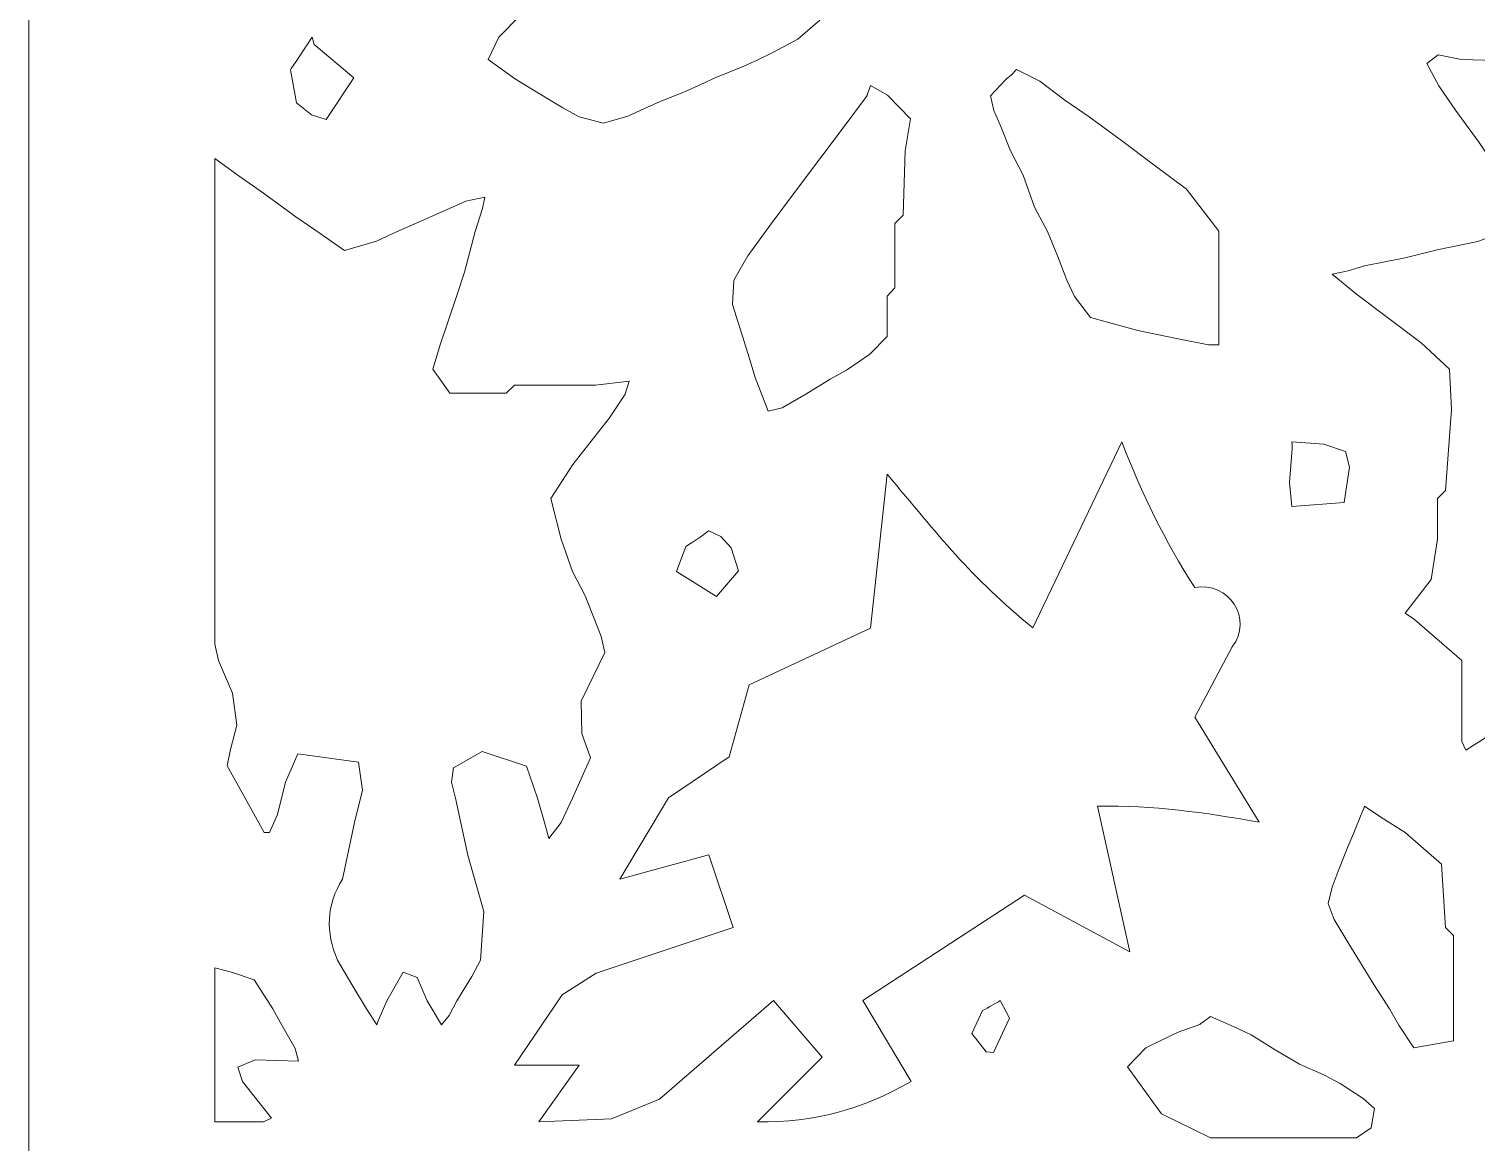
# Model space of a CAD drawing. Header units: centimetres. Extents: x -13.8 to 13.8, y -13.7 to 13.7.
# Drawn here: x 0.954 to 3.007, y 4.05 to 5.629 of the extents above; entities that cross this region are included whole.
import ezdxf

# ---------------------------------------------------------------- set-up
doc = ezdxf.new("R2010")
doc.units = ezdxf.units.CM
doc.header["$MEASUREMENT"] = 0
doc.layers.add('Layer 1', color=7, linetype='Continuous')

msp = doc.modelspace()

# ---------------------------------------------------------------- linework, layer by layer
at = {"layer": 'Layer 1', "lineweight": 0}
msp.add_lwpolyline([(0.95375, 0.85022), (13.77439, 0.85022), (13.77439, 13.67104), (0.95375, 13.67104), (0.95375, 0.85022)], close=True, dxfattribs=at)
at = {"layer": 'Layer 1', "color": 7, "lineweight": 0}
for points, knots in [([(1.72334, 5.73252), (1.72334, 5.73252), (1.75763, 5.73252), (1.75763, 5.73252), (1.75763, 5.73252), (1.75763, 5.73252), (1.76906, 5.72128), (1.76906, 5.72128), (1.76906, 5.72128), (1.76906, 5.72128), (1.86108, 5.72127), (1.86108, 5.72127), (1.86108, 5.72127), (1.86108, 5.72127), (1.87251, 5.70984), (1.87251, 5.70984), (1.87251, 5.70984), (1.87251, 5.70984), (1.96453, 5.70984), (1.96453, 5.70984), (1.96453, 5.70984), (1.96453, 5.70984), (1.97596, 5.69804), (1.97596, 5.69804), (1.97596, 5.69804), (1.97596, 5.69804), (2.04491, 5.69804), (2.04491, 5.69804), (2.04491, 5.69804), (2.04491, 5.69804), (2.07616, 5.64166), (2.07616, 5.64166), (2.07616, 5.64166), (2.07616, 5.64166), (2.04491, 5.6148), (2.04491, 5.6148), (2.04491, 5.6148), (2.04491, 5.6148), (2.01043, 5.59652), (2.01043, 5.59652), (2.01043, 5.59652), (2.01043, 5.59652), (1.9872, 5.58509), (1.9872, 5.58509), (1.9872, 5.58509), (1.9872, 5.58509), (1.96413, 5.57443), (1.96413, 5.57443), (1.96413, 5.57443), (1.96413, 5.57443), (1.92965, 5.56091), (1.92965, 5.56091), (1.92965, 5.56091), (1.92965, 5.56091), (1.90698, 5.55062), (1.90698, 5.55062), (1.90698, 5.55062), (1.90698, 5.55062), (1.88393, 5.53996), (1.88393, 5.53996), (1.88393, 5.53996), (1.88393, 5.53996), (1.84945, 5.52644), (1.84945, 5.52644), (1.84945, 5.52644), (1.84945, 5.52644), (1.8264, 5.51615), (1.8264, 5.51615), (1.8264, 5.51615), (1.8264, 5.51615), (1.80354, 5.50549), (1.80354, 5.50549), (1.80354, 5.50549), (1.80354, 5.50549), (1.76906, 5.49578), (1.76906, 5.49578), (1.76906, 5.49578), (1.76906, 5.49578), (1.73458, 5.50456), (1.73458, 5.50456), (1.73458, 5.50456), (1.73458, 5.50456), (1.71153, 5.51731), (1.71153, 5.51731), (1.71153, 5.51731), (1.71153, 5.51731), (1.67705, 5.53827), (1.67705, 5.53827), (1.67705, 5.53827), (1.67705, 5.53827), (1.64257, 5.55904), (1.64257, 5.55904), (1.64257, 5.55904), (1.64257, 5.55904), (1.60542, 5.58608), (1.60542, 5.58608), (1.60542, 5.58608), (1.60542, 5.58608), (1.62047, 5.61751), (1.62047, 5.61751), (1.62047, 5.61751), (1.62047, 5.61751), (1.7077, 5.70683), (1.7077, 5.70683), (1.7077, 5.70683), (1.70773, 5.7068), (1.72125, 5.72643), (1.72334, 5.73252)], [0, 0, 0, 0, 0.0357143, 0.0357143, 0.0357143, 0.0357143, 0.0714286, 0.0714286, 0.0714286, 0.0714286, 0.1071429, 0.1071429, 0.1071429, 0.1071429, 0.1428571, 0.1428571, 0.1428571, 0.1428571, 0.1785714, 0.1785714, 0.1785714, 0.1785714, 0.2142857, 0.2142857, 0.2142857, 0.2142857, 0.25, 0.25, 0.25, 0.25, 0.2857143, 0.2857143, 0.2857143, 0.2857143, 0.3214286, 0.3214286, 0.3214286, 0.3214286, 0.3571429, 0.3571429, 0.3571429, 0.3571429, 0.3928571, 0.3928571, 0.3928571, 0.3928571, 0.4285714, 0.4285714, 0.4285714, 0.4285714, 0.4642857, 0.4642857, 0.4642857, 0.4642857, 0.5, 0.5, 0.5, 0.5, 0.5357143, 0.5357143, 0.5357143, 0.5357143, 0.5714286, 0.5714286, 0.5714286, 0.5714286, 0.6071429, 0.6071429, 0.6071429, 0.6071429, 0.6428571, 0.6428571, 0.6428571, 0.6428571, 0.6785714, 0.6785714, 0.6785714, 0.6785714, 0.7142857, 0.7142857, 0.7142857, 0.7142857, 0.75, 0.75, 0.75, 0.75, 0.7857143, 0.7857143, 0.7857143, 0.7857143, 0.8214286, 0.8214286, 0.8214286, 0.8214286, 0.8571429, 0.8571429, 0.8571429, 0.8571429, 0.8928571, 0.8928571, 0.8928571, 0.8928571, 0.9285714, 0.9285714, 0.9285714, 0.9285714, 1, 1, 1, 1]), ([(3.25117, 5.7213), (3.25117, 5.7213), (3.25117, 4.56078), (3.25117, 4.56078), (3.25117, 4.56078), (3.25117, 4.56078), (3.23974, 4.53773), (3.23974, 4.53773), (3.23974, 4.53773), (3.23974, 4.53773), (3.23003, 4.55107), (3.23003, 4.55107), (3.23003, 4.55107), (3.23003, 4.55107), (3.21841, 4.58346), (3.21841, 4.58346), (3.21841, 4.58346), (3.21841, 4.58346), (3.20603, 4.61794), (3.20603, 4.61794), (3.20603, 4.61794), (3.20603, 4.61794), (3.19669, 4.6412), (3.19669, 4.6412), (3.19669, 4.6412), (3.19669, 4.6412), (3.18394, 4.67549), (3.18394, 4.67549), (3.18394, 4.67549), (3.18394, 4.67549), (3.17251, 4.70997), (3.17251, 4.70997), (3.17251, 4.70997), (3.17251, 4.70997), (3.14679, 4.73587), (3.14679, 4.73587), (3.14679, 4.73587), (3.10356, 4.70444), (3.06601, 4.67319), (3.03268, 4.63149), (3.03268, 4.63149), (3.03268, 4.63149), (3.01096, 4.61739), (3.01096, 4.61739), (3.01096, 4.61739), (3.01096, 4.61739), (2.99268, 4.60559), (2.99268, 4.60559), (2.99268, 4.60559), (2.99268, 4.60559), (2.98715, 4.61834), (2.98715, 4.61834), (2.98715, 4.61834), (2.98715, 4.61834), (2.98715, 4.73322), (2.98715, 4.73322), (2.98715, 4.73322), (2.98715, 4.73322), (2.91989, 4.79132), (2.91989, 4.79132), (2.91989, 4.79132), (2.91989, 4.79132), (2.90655, 4.80008), (2.90655, 4.80008), (2.90655, 4.80008), (2.90655, 4.80008), (2.9437, 4.84789), (2.9437, 4.84789), (2.9437, 4.84789), (2.9437, 4.84789), (2.95267, 4.90544), (2.95267, 4.90544), (2.95267, 4.90544), (2.95267, 4.90544), (2.95267, 4.96296), (2.95267, 4.96296), (2.95267, 4.96296), (2.95267, 4.96296), (2.9641, 4.97439), (2.9641, 4.97439), (2.9641, 4.97439), (2.9641, 4.97439), (2.9723, 5.08925), (2.9723, 5.08925), (2.9723, 5.08925), (2.9723, 5.08925), (2.96963, 5.1464), (2.96963, 5.1464), (2.96963, 5.1464), (2.96963, 5.1464), (2.92925, 5.18392), (2.92925, 5.18392), (2.92925, 5.18392), (2.92925, 5.18392), (2.88334, 5.2184), (2.88334, 5.2184), (2.88334, 5.2184), (2.88334, 5.2184), (2.83762, 5.25288), (2.83762, 5.25288), (2.83762, 5.25288), (2.83762, 5.25288), (2.80314, 5.28146), (2.80314, 5.28146), (2.80314, 5.28146), (2.80314, 5.28146), (2.82581, 5.28622), (2.82581, 5.28622), (2.82581, 5.28622), (2.82581, 5.28622), (2.84886, 5.29328), (2.84886, 5.29328), (2.84886, 5.29328), (2.84886, 5.29328), (2.90659, 5.30452), (2.90659, 5.30452), (2.90659, 5.30452), (2.90659, 5.30452), (2.95231, 5.31595), (2.95231, 5.31595), (2.95231, 5.31595), (2.95231, 5.31595), (3.00983, 5.32778), (3.00983, 5.32778), (3.00983, 5.32778), (3.00983, 5.32778), (3.08164, 5.35522), (3.08164, 5.35522), (3.08164, 5.35522), (3.08164, 5.35522), (3.05878, 5.39941), (3.05878, 5.39941), (3.05878, 5.39941), (3.05878, 5.39941), (3.03478, 5.43389), (3.03478, 5.43389), (3.03478, 5.43389), (3.03478, 5.43389), (3.01155, 5.46837), (3.01155, 5.46837), (3.01155, 5.46837), (3.01155, 5.46837), (2.97821, 5.51409), (2.97821, 5.51409), (2.97821, 5.51409), (2.97821, 5.51409), (2.9544, 5.54857), (2.9544, 5.54857), (2.9544, 5.54857), (2.9544, 5.54857), (2.93725, 5.58037), (2.93725, 5.58037), (2.93725, 5.58037), (2.93725, 5.58037), (2.95344, 5.59275), (2.95344, 5.59275), (2.95344, 5.59275), (2.95344, 5.59275), (2.98678, 5.58608), (2.98678, 5.58608), (2.98678, 5.58608), (2.98678, 5.58608), (3.06735, 5.58341), (3.06735, 5.58341), (3.06735, 5.58341), (3.11154, 5.56113), (3.17022, 5.57751), (3.18509, 5.62894), (3.18509, 5.62894), (3.18509, 5.62894), (3.21938, 5.67503), (3.21938, 5.67503), (3.21938, 5.67503), (3.21934, 5.67499), (3.2481, 5.71537), (3.25117, 5.7213)], [0, 0, 0, 0, 0.0222222, 0.0222222, 0.0222222, 0.0222222, 0.0444444, 0.0444444, 0.0444444, 0.0444444, 0.0666667, 0.0666667, 0.0666667, 0.0666667, 0.0888889, 0.0888889, 0.0888889, 0.0888889, 0.1111111, 0.1111111, 0.1111111, 0.1111111, 0.1333333, 0.1333333, 0.1333333, 0.1333333, 0.1555556, 0.1555556, 0.1555556, 0.1555556, 0.1777778, 0.1777778, 0.1777778, 0.1777778, 0.2, 0.2, 0.2, 0.2, 0.2222222, 0.2222222, 0.2222222, 0.2222222, 0.2444444, 0.2444444, 0.2444444, 0.2444444, 0.2666667, 0.2666667, 0.2666667, 0.2666667, 0.2888889, 0.2888889, 0.2888889, 0.2888889, 0.3111111, 0.3111111, 0.3111111, 0.3111111, 0.3333333, 0.3333333, 0.3333333, 0.3333333, 0.3555556, 0.3555556, 0.3555556, 0.3555556, 0.3777778, 0.3777778, 0.3777778, 0.3777778, 0.4, 0.4, 0.4, 0.4, 0.4222222, 0.4222222, 0.4222222, 0.4222222, 0.4444444, 0.4444444, 0.4444444, 0.4444444, 0.4666667, 0.4666667, 0.4666667, 0.4666667, 0.4888889, 0.4888889, 0.4888889, 0.4888889, 0.5111111, 0.5111111, 0.5111111, 0.5111111, 0.5333333, 0.5333333, 0.5333333, 0.5333333, 0.5555556, 0.5555556, 0.5555556, 0.5555556, 0.5777778, 0.5777778, 0.5777778, 0.5777778, 0.6, 0.6, 0.6, 0.6, 0.6222222, 0.6222222, 0.6222222, 0.6222222, 0.6444444, 0.6444444, 0.6444444, 0.6444444, 0.6666667, 0.6666667, 0.6666667, 0.6666667, 0.6888889, 0.6888889, 0.6888889, 0.6888889, 0.7111111, 0.7111111, 0.7111111, 0.7111111, 0.7333333, 0.7333333, 0.7333333, 0.7333333, 0.7555556, 0.7555556, 0.7555556, 0.7555556, 0.7777778, 0.7777778, 0.7777778, 0.7777778, 0.8, 0.8, 0.8, 0.8, 0.8222222, 0.8222222, 0.8222222, 0.8222222, 0.8444444, 0.8444444, 0.8444444, 0.8444444, 0.8666667, 0.8666667, 0.8666667, 0.8666667, 0.8888889, 0.8888889, 0.8888889, 0.8888889, 0.9111111, 0.9111111, 0.9111111, 0.9111111, 0.9333333, 0.9333333, 0.9333333, 0.9333333, 0.9555556, 0.9555556, 0.9555556, 0.9555556, 1, 1, 1, 1]), ([(1.35549, 5.61784), (1.35549, 5.61784), (1.35835, 5.60718), (1.35835, 5.60718), (1.35835, 5.60718), (1.35835, 5.60718), (1.41473, 5.55995), (1.41473, 5.55995), (1.41473, 5.55995), (1.41473, 5.55995), (1.37549, 5.50071), (1.37549, 5.50071), (1.37549, 5.50071), (1.37549, 5.50071), (1.35453, 5.50756), (1.35453, 5.50756), (1.35453, 5.50756), (1.35453, 5.50756), (1.33339, 5.52471), (1.33339, 5.52471), (1.33339, 5.52471), (1.33339, 5.52471), (1.32482, 5.57157), (1.32482, 5.57157), (1.32482, 5.57157), (1.32482, 5.57154), (1.35244, 5.61194), (1.35549, 5.61784)], [0, 0, 0, 0, 0.125, 0.125, 0.125, 0.125, 0.25, 0.25, 0.25, 0.25, 0.375, 0.375, 0.375, 0.375, 0.5, 0.5, 0.5, 0.5, 0.625, 0.625, 0.625, 0.625, 0.75, 0.75, 0.75, 0.75, 1, 1, 1, 1]), ([(2.35503, 5.57194), (2.35503, 5.57194), (2.38837, 5.55519), (2.38837, 5.55519), (2.38837, 5.55519), (2.38837, 5.55519), (2.42398, 5.52852), (2.42398, 5.52852), (2.42398, 5.52852), (2.42398, 5.52852), (2.45846, 5.50452), (2.45846, 5.50452), (2.45846, 5.50452), (2.45846, 5.50452), (2.50418, 5.47097), (2.50418, 5.47097), (2.50418, 5.47097), (2.50418, 5.47097), (2.55009, 5.43649), (2.55009, 5.43649), (2.55009, 5.43649), (2.55009, 5.43649), (2.59618, 5.40201), (2.59618, 5.40201), (2.59618, 5.40201), (2.59618, 5.40201), (2.64248, 5.34219), (2.64248, 5.34219), (2.64248, 5.34219), (2.64248, 5.34219), (2.64248, 5.18122), (2.64248, 5.18122), (2.64248, 5.18122), (2.64248, 5.18122), (2.62761, 5.18085), (2.62761, 5.18085), (2.62761, 5.18085), (2.62761, 5.18085), (2.58456, 5.18979), (2.58456, 5.18979), (2.58456, 5.18979), (2.58456, 5.18979), (2.52722, 5.20122), (2.52722, 5.20122), (2.52722, 5.20122), (2.52722, 5.20122), (2.46017, 5.22006), (2.46017, 5.22006), (2.46017, 5.22006), (2.46017, 5.22006), (2.43731, 5.2498), (2.43731, 5.2498), (2.43731, 5.2498), (2.43731, 5.2498), (2.42665, 5.27285), (2.42665, 5.27285), (2.42665, 5.27285), (2.42665, 5.27285), (2.41331, 5.30733), (2.41331, 5.30733), (2.41331, 5.30733), (2.41331, 5.30733), (2.39902, 5.34181), (2.39902, 5.34181), (2.39902, 5.34181), (2.39902, 5.34181), (2.38092, 5.37629), (2.38092, 5.37629), (2.38092, 5.37629), (2.38092, 5.37629), (2.36454, 5.42201), (2.36454, 5.42201), (2.36454, 5.42201), (2.36454, 5.42201), (2.34644, 5.45649), (2.34644, 5.45649), (2.34644, 5.45649), (2.34644, 5.45649), (2.33292, 5.49097), (2.33292, 5.49097), (2.33292, 5.49097), (2.33292, 5.49097), (2.32321, 5.51346), (2.32321, 5.51346), (2.32321, 5.51346), (2.32321, 5.51346), (2.31845, 5.53442), (2.31845, 5.53442), (2.31845, 5.53442), (2.31845, 5.53442), (2.33941, 5.55707), (2.33941, 5.55707), (2.33941, 5.55707), (2.33942, 5.55707), (2.3499, 5.56509), (2.35503, 5.57194)], [0, 0, 0, 0, 0.04, 0.04, 0.04, 0.04, 0.08, 0.08, 0.08, 0.08, 0.12, 0.12, 0.12, 0.12, 0.16, 0.16, 0.16, 0.16, 0.2, 0.2, 0.2, 0.2, 0.24, 0.24, 0.24, 0.24, 0.28, 0.28, 0.28, 0.28, 0.32, 0.32, 0.32, 0.32, 0.36, 0.36, 0.36, 0.36, 0.4, 0.4, 0.4, 0.4, 0.44, 0.44, 0.44, 0.44, 0.48, 0.48, 0.48, 0.48, 0.52, 0.52, 0.52, 0.52, 0.56, 0.56, 0.56, 0.56, 0.6, 0.6, 0.6, 0.6, 0.64, 0.64, 0.64, 0.64, 0.68, 0.68, 0.68, 0.68, 0.72, 0.72, 0.72, 0.72, 0.76, 0.76, 0.76, 0.76, 0.8, 0.8, 0.8, 0.8, 0.84, 0.84, 0.84, 0.84, 0.88, 0.88, 0.88, 0.88, 0.92, 0.92, 0.92, 0.92, 1, 1, 1, 1]), ([(2.14818, 5.54889), (2.14818, 5.54889), (2.17199, 5.53518), (2.17199, 5.53518), (2.17199, 5.53518), (2.17199, 5.53518), (2.20475, 5.50163), (2.20475, 5.50163), (2.20475, 5.50163), (2.20475, 5.50163), (2.19713, 5.45649), (2.19713, 5.45649), (2.19713, 5.45649), (2.19713, 5.45649), (2.19446, 5.36524), (2.19446, 5.36524), (2.19446, 5.36524), (2.19446, 5.36524), (2.18266, 5.35341), (2.18266, 5.35341), (2.18266, 5.35341), (2.18266, 5.35341), (2.18266, 5.26178), (2.18266, 5.26178), (2.18266, 5.26178), (2.18266, 5.26178), (2.17142, 5.24995), (2.17142, 5.24995), (2.17142, 5.24995), (2.17142, 5.24995), (2.17142, 5.1928), (2.17142, 5.1928), (2.17142, 5.1928), (2.17142, 5.1928), (2.14721, 5.16764), (2.14721, 5.16764), (2.14721, 5.16764), (2.14721, 5.16764), (2.11369, 5.14515), (2.11369, 5.14515), (2.11369, 5.14515), (2.11369, 5.14515), (2.09064, 5.13221), (2.09064, 5.13221), (2.09064, 5.13221), (2.09064, 5.13221), (2.05616, 5.11086), (2.05616, 5.11086), (2.05616, 5.11086), (2.05616, 5.11086), (2.02282, 5.09181), (2.02282, 5.09181), (2.02282, 5.09181), (2.02282, 5.09181), (2.00282, 5.08705), (2.00282, 5.08705), (2.00282, 5.08705), (2.00282, 5.08705), (1.98454, 5.13486), (1.98454, 5.13486), (1.98454, 5.13486), (1.98454, 5.13486), (1.97388, 5.16934), (1.97388, 5.16934), (1.97388, 5.16934), (1.97388, 5.16934), (1.95216, 5.23829), (1.95216, 5.23829), (1.95216, 5.23829), (1.95216, 5.23829), (1.95385, 5.27277), (1.95385, 5.27277), (1.95385, 5.27277), (1.95385, 5.27277), (1.97385, 5.30725), (1.97385, 5.30725), (1.97385, 5.30725), (1.97385, 5.30725), (2.00719, 5.35297), (2.00719, 5.35297), (2.00719, 5.35297), (2.00719, 5.35297), (2.04167, 5.39927), (2.04167, 5.39927), (2.04167, 5.39927), (2.04167, 5.39927), (2.07615, 5.44499), (2.07615, 5.44499), (2.07615, 5.44499), (2.07615, 5.44499), (2.11063, 5.4909), (2.11063, 5.4909), (2.11063, 5.4909), (2.11063, 5.4909), (2.14243, 5.53337), (2.14243, 5.53337), (2.14243, 5.53337), (2.14244, 5.53344), (2.14551, 5.54204), (2.14818, 5.54889)], [0, 0, 0, 0, 0.0384615, 0.0384615, 0.0384615, 0.0384615, 0.0769231, 0.0769231, 0.0769231, 0.0769231, 0.1153846, 0.1153846, 0.1153846, 0.1153846, 0.1538462, 0.1538462, 0.1538462, 0.1538462, 0.1923077, 0.1923077, 0.1923077, 0.1923077, 0.2307692, 0.2307692, 0.2307692, 0.2307692, 0.2692308, 0.2692308, 0.2692308, 0.2692308, 0.3076923, 0.3076923, 0.3076923, 0.3076923, 0.3461538, 0.3461538, 0.3461538, 0.3461538, 0.3846154, 0.3846154, 0.3846154, 0.3846154, 0.4230769, 0.4230769, 0.4230769, 0.4230769, 0.4615385, 0.4615385, 0.4615385, 0.4615385, 0.5, 0.5, 0.5, 0.5, 0.5384615, 0.5384615, 0.5384615, 0.5384615, 0.5769231, 0.5769231, 0.5769231, 0.5769231, 0.6153846, 0.6153846, 0.6153846, 0.6153846, 0.6538462, 0.6538462, 0.6538462, 0.6538462, 0.6923077, 0.6923077, 0.6923077, 0.6923077, 0.7307692, 0.7307692, 0.7307692, 0.7307692, 0.7692308, 0.7692308, 0.7692308, 0.7692308, 0.8076923, 0.8076923, 0.8076923, 0.8076923, 0.8461538, 0.8461538, 0.8461538, 0.8461538, 0.8846154, 0.8846154, 0.8846154, 0.8846154, 0.9230769, 0.9230769, 0.9230769, 0.9230769, 1, 1, 1, 1]), ([(1.21756, 5.44544), (1.21756, 5.44544), (1.25206, 5.4203), (1.25206, 5.4203), (1.25206, 5.4203), (1.25206, 5.4203), (1.28654, 5.39649), (1.28654, 5.39649), (1.28654, 5.39649), (1.28654, 5.39649), (1.33245, 5.36278), (1.33245, 5.36278), (1.33245, 5.36278), (1.33245, 5.36278), (1.36693, 5.33897), (1.36693, 5.33897), (1.36693, 5.33897), (1.36693, 5.33897), (1.40141, 5.31516), (1.40141, 5.31516), (1.40141, 5.31516), (1.40141, 5.31516), (1.44713, 5.32831), (1.44713, 5.32831), (1.44713, 5.32831), (1.44713, 5.32831), (1.47036, 5.33897), (1.47036, 5.33897), (1.47036, 5.33897), (1.47036, 5.33897), (1.55056, 5.37458), (1.55056, 5.37458), (1.55056, 5.37458), (1.55056, 5.37458), (1.57361, 5.38487), (1.57361, 5.38487), (1.57361, 5.38487), (1.57361, 5.38487), (1.60047, 5.3908), (1.60047, 5.3908), (1.60047, 5.3908), (1.60047, 5.3908), (1.59743, 5.37461), (1.59743, 5.37461), (1.59743, 5.37461), (1.59743, 5.37461), (1.58714, 5.34185), (1.58714, 5.34185), (1.58714, 5.34185), (1.58714, 5.34185), (1.5719, 5.28433), (1.5719, 5.28433), (1.5719, 5.28433), (1.5719, 5.28433), (1.56028, 5.24985), (1.56028, 5.24985), (1.56028, 5.24985), (1.56028, 5.24985), (1.53742, 5.1809), (1.53742, 5.1809), (1.53742, 5.1809), (1.53742, 5.1809), (1.52676, 5.14642), (1.52676, 5.14642), (1.52676, 5.14642), (1.52676, 5.14642), (1.55094, 5.11232), (1.55094, 5.11232), (1.55094, 5.11232), (1.55094, 5.11232), (1.6311, 5.11233), (1.6311, 5.11233), (1.6311, 5.11233), (1.6311, 5.11233), (1.64293, 5.12395), (1.64293, 5.12395), (1.64293, 5.12395), (1.64293, 5.12395), (1.7576, 5.12395), (1.7576, 5.12395), (1.7576, 5.12395), (1.7576, 5.12395), (1.8056, 5.12945), (1.8056, 5.12945), (1.8056, 5.12945), (1.8056, 5.12945), (1.7997, 5.11098), (1.7997, 5.11098), (1.7997, 5.11098), (1.7997, 5.11098), (1.77761, 5.07746), (1.77761, 5.07746), (1.77761, 5.07746), (1.77761, 5.07746), (1.7258, 5.01134), (1.7258, 5.01134), (1.7258, 5.01134), (1.7258, 5.01134), (1.69437, 4.96276), (1.69437, 4.96276), (1.69437, 4.96276), (1.69437, 4.96276), (1.70884, 4.90503), (1.70884, 4.90503), (1.70884, 4.90503), (1.70884, 4.90503), (1.72503, 4.85931), (1.72503, 4.85931), (1.72503, 4.85931), (1.72503, 4.85931), (1.74313, 4.82483), (1.74313, 4.82483), (1.74313, 4.82483), (1.74313, 4.82483), (1.75665, 4.79035), (1.75665, 4.79035), (1.75665, 4.79035), (1.75665, 4.79035), (1.76599, 4.7673), (1.76599, 4.7673), (1.76599, 4.7673), (1.76599, 4.7673), (1.77112, 4.74444), (1.77112, 4.74444), (1.77112, 4.74444), (1.77112, 4.74444), (1.73741, 4.67549), (1.73741, 4.67549), (1.73741, 4.67549), (1.73741, 4.67549), (1.73836, 4.62937), (1.73836, 4.62937), (1.73836, 4.62937), (1.73836, 4.62937), (1.75074, 4.59489), (1.75074, 4.59489), (1.75074, 4.59489), (1.75074, 4.59489), (1.72502, 4.53774), (1.72502, 4.53774), (1.72502, 4.53774), (1.72502, 4.53774), (1.70883, 4.50326), (1.70883, 4.50326), (1.70883, 4.50326), (1.70883, 4.50326), (1.6915, 4.48021), (1.6915, 4.48021), (1.6915, 4.48021), (1.6915, 4.48021), (1.68557, 4.50326), (1.68557, 4.50326), (1.68557, 4.50326), (1.68557, 4.50326), (1.67528, 4.53774), (1.67528, 4.53774), (1.67528, 4.53774), (1.67528, 4.53774), (1.65985, 4.58288), (1.65985, 4.58288), (1.65985, 4.58288), (1.65985, 4.58288), (1.5968, 4.60384), (1.5968, 4.60384), (1.5968, 4.60384), (1.5968, 4.60384), (1.55642, 4.58079), (1.55642, 4.58079), (1.55642, 4.58079), (1.55642, 4.58079), (1.55356, 4.56039), (1.55356, 4.56039), (1.55356, 4.56039), (1.55356, 4.56039), (1.55906, 4.53774), (1.55906, 4.53774), (1.55906, 4.53774), (1.55906, 4.53774), (1.57679, 4.45696), (1.57679, 4.45696), (1.57679, 4.45696), (1.57679, 4.45696), (1.59946, 4.37676), (1.59946, 4.37676), (1.59946, 4.37676), (1.59946, 4.37676), (1.5947, 4.30781), (1.5947, 4.30781), (1.5947, 4.30781), (1.5947, 4.30781), (1.58232, 4.28474), (1.58232, 4.28474), (1.58232, 4.28474), (1.58232, 4.28474), (1.56118, 4.25026), (1.56118, 4.25026), (1.56118, 4.25026), (1.56118, 4.25026), (1.54994, 4.2293), (1.54994, 4.2293), (1.54994, 4.2293), (1.54994, 4.2293), (1.53907, 4.21615), (1.53907, 4.21615), (1.53907, 4.21615), (1.53907, 4.21615), (1.51907, 4.25025), (1.51907, 4.25025), (1.51907, 4.25025), (1.51907, 4.25025), (1.50478, 4.28301), (1.50478, 4.28301), (1.50478, 4.28301), (1.50478, 4.28301), (1.48478, 4.29063), (1.48478, 4.29063), (1.48478, 4.29063), (1.48478, 4.29063), (1.46155, 4.25025), (1.46155, 4.25025), (1.46155, 4.25025), (1.46155, 4.25025), (1.44917, 4.22167), (1.44917, 4.22167), (1.44917, 4.22167), (1.44917, 4.22167), (1.44745, 4.21614), (1.44745, 4.21614), (1.44745, 4.21614), (1.44745, 4.21614), (1.43298, 4.23881), (1.43298, 4.23881), (1.43298, 4.23881), (1.43298, 4.23881), (1.41202, 4.27329), (1.41202, 4.27329), (1.41202, 4.27329), (1.41202, 4.27329), (1.39162, 4.30777), (1.39162, 4.30777), (1.39162, 4.30777), (1.37447, 4.34701), (1.37561, 4.38588), (1.39868, 4.42263), (1.39868, 4.42263), (1.39868, 4.42263), (1.41583, 4.50322), (1.41583, 4.50322), (1.41583, 4.50322), (1.41583, 4.50322), (1.42707, 4.54913), (1.42707, 4.54913), (1.42707, 4.54913), (1.42707, 4.54913), (1.42135, 4.58895), (1.42135, 4.58895), (1.42135, 4.58895), (1.42135, 4.58895), (1.33544, 4.60078), (1.33544, 4.60078), (1.33544, 4.60078), (1.33544, 4.60078), (1.31792, 4.56038), (1.31792, 4.56038), (1.31792, 4.56038), (1.31792, 4.56038), (1.30649, 4.51466), (1.30649, 4.51466), (1.30649, 4.51466), (1.30649, 4.51466), (1.29525, 4.48876), (1.29525, 4.48876), (1.29525, 4.48876), (1.29525, 4.48876), (1.28765, 4.48879), (1.28765, 4.48879), (1.28765, 4.48879), (1.28765, 4.48879), (1.26079, 4.53776), (1.26079, 4.53776), (1.26079, 4.53776), (1.26079, 4.53776), (1.23489, 4.58348), (1.23489, 4.58348), (1.23489, 4.58348), (1.23489, 4.58348), (1.23965, 4.60671), (1.23965, 4.60671), (1.23965, 4.60671), (1.23965, 4.60671), (1.24899, 4.64121), (1.24899, 4.64121), (1.24899, 4.64121), (1.24899, 4.64121), (1.24251, 4.68693), (1.24251, 4.68693), (1.24251, 4.68693), (1.24251, 4.68693), (1.22251, 4.73284), (1.22251, 4.73284), (1.22251, 4.73284), (1.22251, 4.73284), (1.21754, 4.75628), (1.21754, 4.75628), (1.21754, 4.75628), (1.21754, 4.75628), (1.21753, 5.44544), (1.21753, 5.44544), (1.21753, 5.44544), (1.21753, 5.44544), (1.21756, 5.44544), (1.21756, 5.44544)], [0, 0, 0, 0, 0.0126582, 0.0126582, 0.0126582, 0.0126582, 0.0253165, 0.0253165, 0.0253165, 0.0253165, 0.0379747, 0.0379747, 0.0379747, 0.0379747, 0.0506329, 0.0506329, 0.0506329, 0.0506329, 0.0632911, 0.0632911, 0.0632911, 0.0632911, 0.0759494, 0.0759494, 0.0759494, 0.0759494, 0.0886076, 0.0886076, 0.0886076, 0.0886076, 0.1012658, 0.1012658, 0.1012658, 0.1012658, 0.1139241, 0.1139241, 0.1139241, 0.1139241, 0.1265823, 0.1265823, 0.1265823, 0.1265823, 0.1392405, 0.1392405, 0.1392405, 0.1392405, 0.1518987, 0.1518987, 0.1518987, 0.1518987, 0.164557, 0.164557, 0.164557, 0.164557, 0.1772152, 0.1772152, 0.1772152, 0.1772152, 0.1898734, 0.1898734, 0.1898734, 0.1898734, 0.2025316, 0.2025316, 0.2025316, 0.2025316, 0.2151899, 0.2151899, 0.2151899, 0.2151899, 0.2278481, 0.2278481, 0.2278481, 0.2278481, 0.2405063, 0.2405063, 0.2405063, 0.2405063, 0.2531646, 0.2531646, 0.2531646, 0.2531646, 0.2658228, 0.2658228, 0.2658228, 0.2658228, 0.278481, 0.278481, 0.278481, 0.278481, 0.2911392, 0.2911392, 0.2911392, 0.2911392, 0.3037975, 0.3037975, 0.3037975, 0.3037975, 0.3164557, 0.3164557, 0.3164557, 0.3164557, 0.3291139, 0.3291139, 0.3291139, 0.3291139, 0.3417722, 0.3417722, 0.3417722, 0.3417722, 0.3544304, 0.3544304, 0.3544304, 0.3544304, 0.3670886, 0.3670886, 0.3670886, 0.3670886, 0.3797468, 0.3797468, 0.3797468, 0.3797468, 0.3924051, 0.3924051, 0.3924051, 0.3924051, 0.4050633, 0.4050633, 0.4050633, 0.4050633, 0.4177215, 0.4177215, 0.4177215, 0.4177215, 0.4303797, 0.4303797, 0.4303797, 0.4303797, 0.443038, 0.443038, 0.443038, 0.443038, 0.4556962, 0.4556962, 0.4556962, 0.4556962, 0.4683544, 0.4683544, 0.4683544, 0.4683544, 0.4810127, 0.4810127, 0.4810127, 0.4810127, 0.4936709, 0.4936709, 0.4936709, 0.4936709, 0.5063291, 0.5063291, 0.5063291, 0.5063291, 0.5189873, 0.5189873, 0.5189873, 0.5189873, 0.5316456, 0.5316456, 0.5316456, 0.5316456, 0.5443038, 0.5443038, 0.5443038, 0.5443038, 0.556962, 0.556962, 0.556962, 0.556962, 0.5696203, 0.5696203, 0.5696203, 0.5696203, 0.5822785, 0.5822785, 0.5822785, 0.5822785, 0.5949367, 0.5949367, 0.5949367, 0.5949367, 0.6075949, 0.6075949, 0.6075949, 0.6075949, 0.6202532, 0.6202532, 0.6202532, 0.6202532, 0.6329114, 0.6329114, 0.6329114, 0.6329114, 0.6455696, 0.6455696, 0.6455696, 0.6455696, 0.6582278, 0.6582278, 0.6582278, 0.6582278, 0.6708861, 0.6708861, 0.6708861, 0.6708861, 0.6835443, 0.6835443, 0.6835443, 0.6835443, 0.6962025, 0.6962025, 0.6962025, 0.6962025, 0.7088608, 0.7088608, 0.7088608, 0.7088608, 0.721519, 0.721519, 0.721519, 0.721519, 0.7341772, 0.7341772, 0.7341772, 0.7341772, 0.7468354, 0.7468354, 0.7468354, 0.7468354, 0.7594937, 0.7594937, 0.7594937, 0.7594937, 0.7721519, 0.7721519, 0.7721519, 0.7721519, 0.7848101, 0.7848101, 0.7848101, 0.7848101, 0.7974684, 0.7974684, 0.7974684, 0.7974684, 0.8101266, 0.8101266, 0.8101266, 0.8101266, 0.8227848, 0.8227848, 0.8227848, 0.8227848, 0.835443, 0.835443, 0.835443, 0.835443, 0.8481013, 0.8481013, 0.8481013, 0.8481013, 0.8607595, 0.8607595, 0.8607595, 0.8607595, 0.8734177, 0.8734177, 0.8734177, 0.8734177, 0.8860759, 0.8860759, 0.8860759, 0.8860759, 0.8987342, 0.8987342, 0.8987342, 0.8987342, 0.9113924, 0.9113924, 0.9113924, 0.9113924, 0.9240506, 0.9240506, 0.9240506, 0.9240506, 0.9367089, 0.9367089, 0.9367089, 0.9367089, 0.9493671, 0.9493671, 0.9493671, 0.9493671, 0.9620253, 0.9620253, 0.9620253, 0.9620253, 0.9746835, 0.9746835, 0.9746835, 0.9746835, 1, 1, 1, 1]), ([(2.5046, 5.0433), (2.53355, 4.96956), (2.56498, 4.90289), (2.60805, 4.83658), (2.60805, 4.83658), (2.65586, 4.84611), (2.69206, 4.792), (2.6612, 4.75239), (2.6612, 4.75239), (2.6612, 4.75239), (2.60805, 4.65275), (2.60805, 4.65275), (2.60805, 4.65275), (2.60805, 4.65275), (2.69968, 4.50358), (2.69968, 4.50358), (2.69968, 4.50358), (2.62216, 4.5175), (2.549, 4.52739), (2.47034, 4.52644), (2.47034, 4.52644), (2.47034, 4.52644), (2.51606, 4.31956), (2.51606, 4.31956), (2.51606, 4.31956), (2.51606, 4.31956), (2.3667, 4.40013), (2.3667, 4.40013), (2.3667, 4.40013), (2.3667, 4.40013), (2.13696, 4.25059), (2.13696, 4.25059), (2.13696, 4.25059), (2.13696, 4.25059), (2.20573, 4.13571), (2.20573, 4.13571), (2.20573, 4.13571), (2.13543, 4.09552), (2.06876, 4.07684), (1.98779, 4.07837), (1.98779, 4.07837), (1.98779, 4.07837), (2.07923, 4.17018), (2.07923, 4.17018), (2.07923, 4.17018), (2.07923, 4.17018), (2.01046, 4.25059), (2.01046, 4.25059), (2.01046, 4.25059), (2.01046, 4.25059), (1.84835, 4.11057), (1.84835, 4.11057), (1.84835, 4.11057), (1.84835, 4.11057), (1.78054, 4.08276), (1.78054, 4.08276), (1.78054, 4.08276), (1.78054, 4.08276), (1.67746, 4.07818), (1.67746, 4.07818), (1.67746, 4.07818), (1.67746, 4.07818), (1.73461, 4.15877), (1.73461, 4.15877), (1.73461, 4.15877), (1.73461, 4.15877), (1.64298, 4.15877), (1.64298, 4.15877), (1.64298, 4.15877), (1.64298, 4.15877), (1.71024, 4.25878), (1.71024, 4.25878), (1.71024, 4.25878), (1.71024, 4.25878), (1.75882, 4.28945), (1.75882, 4.28945), (1.75882, 4.28945), (1.75882, 4.28945), (1.95313, 4.35403), (1.95313, 4.35403), (1.95313, 4.35403), (1.95313, 4.35403), (1.91865, 4.45727), (1.91865, 4.45727), (1.91865, 4.45727), (1.91865, 4.45727), (1.79215, 4.42279), (1.79215, 4.42279), (1.79215, 4.42279), (1.79215, 4.42279), (1.8611, 4.53804), (1.8611, 4.53804), (1.8611, 4.53804), (1.8611, 4.53804), (1.94759, 4.59651), (1.94759, 4.59651), (1.94759, 4.59651), (1.94759, 4.59651), (1.97598, 4.69861), (1.97598, 4.69861), (1.97598, 4.69861), (1.97598, 4.69861), (2.1482, 4.77918), (2.1482, 4.77918), (2.1482, 4.77918), (2.1482, 4.77918), (2.17143, 4.99749), (2.17143, 4.99749), (2.17143, 4.99749), (2.24363, 4.91176), (2.29049, 4.8508), (2.37831, 4.77937), (2.37831, 4.77937), (2.37831, 4.77937), (2.5046, 5.0433), (2.5046, 5.0433)], [0, 0, 0, 0, 0.0333333, 0.0333333, 0.0333333, 0.0333333, 0.0666667, 0.0666667, 0.0666667, 0.0666667, 0.1, 0.1, 0.1, 0.1, 0.1333333, 0.1333333, 0.1333333, 0.1333333, 0.1666667, 0.1666667, 0.1666667, 0.1666667, 0.2, 0.2, 0.2, 0.2, 0.2333333, 0.2333333, 0.2333333, 0.2333333, 0.2666667, 0.2666667, 0.2666667, 0.2666667, 0.3, 0.3, 0.3, 0.3, 0.3333333, 0.3333333, 0.3333333, 0.3333333, 0.3666667, 0.3666667, 0.3666667, 0.3666667, 0.4, 0.4, 0.4, 0.4, 0.4333333, 0.4333333, 0.4333333, 0.4333333, 0.4666667, 0.4666667, 0.4666667, 0.4666667, 0.5, 0.5, 0.5, 0.5, 0.5333333, 0.5333333, 0.5333333, 0.5333333, 0.5666667, 0.5666667, 0.5666667, 0.5666667, 0.6, 0.6, 0.6, 0.6, 0.6333333, 0.6333333, 0.6333333, 0.6333333, 0.6666667, 0.6666667, 0.6666667, 0.6666667, 0.7, 0.7, 0.7, 0.7, 0.7333333, 0.7333333, 0.7333333, 0.7333333, 0.7666667, 0.7666667, 0.7666667, 0.7666667, 0.8, 0.8, 0.8, 0.8, 0.8333333, 0.8333333, 0.8333333, 0.8333333, 0.8666667, 0.8666667, 0.8666667, 0.8666667, 0.9, 0.9, 0.9, 0.9, 0.9333333, 0.9333333, 0.9333333, 0.9333333, 1, 1, 1, 1]), ([(2.74577, 5.0433), (2.74577, 5.0433), (2.7913, 5.04026), (2.7913, 5.04026), (2.7913, 5.04026), (2.7913, 5.04026), (2.82197, 5.02978), (2.82197, 5.02978), (2.82197, 5.02978), (2.82197, 5.02978), (2.82787, 5.0075), (2.82787, 5.0075), (2.82787, 5.0075), (2.82787, 5.0075), (2.82025, 4.9572), (2.82025, 4.9572), (2.82025, 4.9572), (2.82025, 4.9572), (2.74577, 4.9517), (2.74577, 4.9517), (2.74577, 4.9517), (2.74577, 4.9517), (2.74273, 4.9858), (2.74273, 4.9858), (2.74273, 4.9858), (2.74273, 4.9858), (2.74577, 5.0279), (2.74577, 5.0279), (2.74577, 5.0279), (2.74577, 5.02788), (2.7469, 5.03682), (2.74577, 5.0433)], [0, 0, 0, 0, 0.1111111, 0.1111111, 0.1111111, 0.1111111, 0.2222222, 0.2222222, 0.2222222, 0.2222222, 0.3333333, 0.3333333, 0.3333333, 0.3333333, 0.4444444, 0.4444444, 0.4444444, 0.4444444, 0.5555556, 0.5555556, 0.5555556, 0.5555556, 0.6666667, 0.6666667, 0.6666667, 0.6666667, 0.7777778, 0.7777778, 0.7777778, 0.7777778, 1, 1, 1, 1]), ([(1.9186, 4.9172), (1.9186, 4.9172), (1.93556, 4.90921), (1.93556, 4.90921), (1.93556, 4.90921), (1.93556, 4.90921), (1.95003, 4.89302), (1.95003, 4.89302), (1.95003, 4.89302), (1.95003, 4.89302), (1.96069, 4.86026), (1.96069, 4.86026), (1.96069, 4.86026), (1.96069, 4.86026), (1.92965, 4.82406), (1.92965, 4.82406), (1.92965, 4.82406), (1.92965, 4.82406), (1.8725, 4.8593), (1.8725, 4.8593), (1.8725, 4.8593), (1.8725, 4.8593), (1.88584, 4.89473), (1.88584, 4.89473), (1.88584, 4.89473), (1.88584, 4.89471), (1.91386, 4.91299), (1.9186, 4.9172)], [0, 0, 0, 0, 0.125, 0.125, 0.125, 0.125, 0.25, 0.25, 0.25, 0.25, 0.375, 0.375, 0.375, 0.375, 0.5, 0.5, 0.5, 0.5, 0.625, 0.625, 0.625, 0.625, 0.75, 0.75, 0.75, 0.75, 1, 1, 1, 1]), ([(2.84922, 4.52628), (2.84922, 4.52628), (2.87208, 4.51085), (2.87208, 4.51085), (2.87208, 4.51085), (2.87208, 4.51085), (2.90656, 4.48876), (2.90656, 4.48876), (2.90656, 4.48876), (2.90656, 4.48876), (2.95818, 4.44399), (2.95818, 4.44399), (2.95818, 4.44399), (2.95818, 4.44399), (2.96408, 4.35408), (2.96408, 4.35408), (2.96408, 4.35408), (2.96408, 4.35408), (2.97532, 4.34265), (2.97532, 4.34265), (2.97532, 4.34265), (2.97532, 4.34265), (2.97532, 4.19329), (2.97532, 4.19329), (2.97532, 4.19329), (2.97532, 4.19329), (2.91894, 4.18337), (2.91894, 4.18337), (2.91894, 4.18337), (2.91894, 4.18337), (2.8978, 4.21576), (2.8978, 4.21576), (2.8978, 4.21576), (2.8978, 4.21576), (2.88446, 4.23881), (2.88446, 4.23881), (2.88446, 4.23881), (2.88446, 4.23881), (2.86237, 4.27329), (2.86237, 4.27329), (2.86237, 4.27329), (2.86237, 4.27329), (2.82694, 4.33081), (2.82694, 4.33081), (2.82694, 4.33081), (2.82694, 4.33081), (2.8058, 4.36529), (2.8058, 4.36529), (2.8058, 4.36529), (2.8058, 4.36529), (2.79723, 4.38815), (2.79723, 4.38815), (2.79723, 4.38815), (2.79723, 4.38815), (2.80313, 4.41122), (2.80313, 4.41122), (2.80313, 4.41122), (2.80313, 4.41122), (2.8117, 4.43427), (2.8117, 4.43427), (2.8117, 4.43427), (2.8117, 4.43427), (2.82522, 4.46875), (2.82522, 4.46875), (2.82522, 4.46875), (2.82522, 4.46875), (2.83475, 4.49084), (2.83475, 4.49084), (2.83475, 4.49084), (2.83472, 4.49085), (2.84655, 4.51943), (2.84922, 4.52628)], [0, 0, 0, 0, 0.0526316, 0.0526316, 0.0526316, 0.0526316, 0.1052632, 0.1052632, 0.1052632, 0.1052632, 0.1578947, 0.1578947, 0.1578947, 0.1578947, 0.2105263, 0.2105263, 0.2105263, 0.2105263, 0.2631579, 0.2631579, 0.2631579, 0.2631579, 0.3157895, 0.3157895, 0.3157895, 0.3157895, 0.3684211, 0.3684211, 0.3684211, 0.3684211, 0.4210526, 0.4210526, 0.4210526, 0.4210526, 0.4736842, 0.4736842, 0.4736842, 0.4736842, 0.5263158, 0.5263158, 0.5263158, 0.5263158, 0.5789474, 0.5789474, 0.5789474, 0.5789474, 0.6315789, 0.6315789, 0.6315789, 0.6315789, 0.6842105, 0.6842105, 0.6842105, 0.6842105, 0.7368421, 0.7368421, 0.7368421, 0.7368421, 0.7894737, 0.7894737, 0.7894737, 0.7894737, 0.8421053, 0.8421053, 0.8421053, 0.8421053, 0.8947368, 0.8947368, 0.8947368, 0.8947368, 1, 1, 1, 1]), ([(1.21756, 4.29673), (1.21756, 4.29673), (1.2414, 4.29064), (1.2414, 4.29064), (1.2414, 4.29064), (1.2414, 4.29064), (1.2732, 4.27998), (1.2732, 4.27998), (1.2732, 4.27998), (1.2732, 4.27998), (1.30006, 4.23881), (1.30006, 4.23881), (1.30006, 4.23881), (1.30006, 4.23881), (1.31244, 4.21576), (1.31244, 4.21576), (1.31244, 4.21576), (1.31244, 4.21576), (1.33167, 4.18243), (1.33167, 4.18243), (1.33167, 4.18243), (1.33167, 4.18243), (1.33625, 4.16433), (1.33625, 4.16433), (1.33625, 4.16433), (1.33625, 4.16433), (1.27492, 4.16645), (1.27492, 4.16645), (1.27492, 4.16645), (1.27492, 4.16645), (1.25016, 4.15576), (1.25016, 4.15576), (1.25016, 4.15576), (1.25016, 4.15576), (1.25701, 4.13538), (1.25701, 4.13538), (1.25701, 4.13538), (1.25701, 4.13538), (1.29797, 4.08376), (1.29797, 4.08376), (1.29797, 4.08376), (1.29797, 4.08376), (1.28654, 4.07823), (1.28654, 4.07823), (1.28654, 4.07823), (1.28654, 4.07823), (1.21756, 4.07823), (1.21756, 4.07823), (1.21756, 4.07823), (1.21756, 4.07823), (1.21756, 4.29673), (1.21756, 4.29673)], [0, 0, 0, 0, 0.0714286, 0.0714286, 0.0714286, 0.0714286, 0.1428571, 0.1428571, 0.1428571, 0.1428571, 0.2142857, 0.2142857, 0.2142857, 0.2142857, 0.2857143, 0.2857143, 0.2857143, 0.2857143, 0.3571429, 0.3571429, 0.3571429, 0.3571429, 0.4285714, 0.4285714, 0.4285714, 0.4285714, 0.5, 0.5, 0.5, 0.5, 0.5714286, 0.5714286, 0.5714286, 0.5714286, 0.6428571, 0.6428571, 0.6428571, 0.6428571, 0.7142857, 0.7142857, 0.7142857, 0.7142857, 0.7857143, 0.7857143, 0.7857143, 0.7857143, 0.8571429, 0.8571429, 0.8571429, 0.8571429, 1, 1, 1, 1]), ([(2.3322, 4.25064), (2.3322, 4.25064), (2.34059, 4.23445), (2.34059, 4.23445), (2.34059, 4.23445), (2.34059, 4.23445), (2.34535, 4.22551), (2.34535, 4.22551), (2.34535, 4.22551), (2.34535, 4.22551), (2.3223, 4.17693), (2.3223, 4.17693), (2.3223, 4.17693), (2.3223, 4.17693), (2.31201, 4.17788), (2.31201, 4.17788), (2.31201, 4.17788), (2.31201, 4.17788), (2.29161, 4.20378), (2.29161, 4.20378), (2.29161, 4.20378), (2.29161, 4.20378), (2.30704, 4.23617), (2.30704, 4.23617), (2.30704, 4.23617), (2.30703, 4.23614), (2.32648, 4.24643), (2.3322, 4.25064)], [0, 0, 0, 0, 0.125, 0.125, 0.125, 0.125, 0.25, 0.25, 0.25, 0.25, 0.375, 0.375, 0.375, 0.375, 0.5, 0.5, 0.5, 0.5, 0.625, 0.625, 0.625, 0.625, 0.75, 0.75, 0.75, 0.75, 1, 1, 1, 1]), ([(2.6307, 4.22778), (2.6307, 4.22778), (2.66425, 4.2131), (2.66425, 4.2131), (2.66425, 4.2131), (2.66425, 4.2131), (2.68806, 4.20167), (2.68806, 4.20167), (2.68806, 4.20167), (2.68806, 4.20167), (2.72235, 4.18034), (2.72235, 4.18034), (2.72235, 4.18034), (2.72235, 4.18034), (2.75683, 4.16034), (2.75683, 4.16034), (2.75683, 4.16034), (2.75683, 4.16034), (2.79131, 4.1451), (2.79131, 4.1451), (2.79131, 4.1451), (2.79131, 4.1451), (2.81454, 4.13272), (2.81454, 4.13272), (2.81454, 4.13272), (2.81454, 4.13272), (2.84711, 4.11137), (2.84711, 4.11137), (2.84711, 4.11137), (2.84711, 4.11137), (2.8633, 4.09727), (2.8633, 4.09727), (2.8633, 4.09727), (2.8633, 4.09727), (2.85854, 4.06965), (2.85854, 4.06965), (2.85854, 4.06965), (2.85854, 4.06965), (2.83758, 4.05555), (2.83758, 4.05555), (2.83758, 4.05555), (2.83758, 4.05555), (2.6307, 4.05553), (2.6307, 4.05553), (2.6307, 4.05553), (2.6307, 4.05553), (2.5608, 4.08963), (2.5608, 4.08963), (2.5608, 4.08963), (2.5608, 4.08963), (2.53603, 4.12411), (2.53603, 4.12411), (2.53603, 4.12411), (2.53603, 4.12411), (2.5128, 4.1565), (2.5128, 4.1565), (2.5128, 4.1565), (2.5128, 4.1565), (2.5387, 4.18336), (2.5387, 4.18336), (2.5387, 4.18336), (2.5387, 4.18336), (2.56177, 4.19479), (2.56177, 4.19479), (2.56177, 4.19479), (2.56177, 4.19479), (2.58463, 4.20545), (2.58463, 4.20545), (2.58463, 4.20545), (2.58463, 4.20545), (2.6153, 4.21669), (2.6153, 4.21669), (2.6153, 4.21669), (2.61527, 4.21672), (2.62557, 4.22397), (2.6307, 4.22778)], [0, 0, 0, 0, 0.05, 0.05, 0.05, 0.05, 0.1, 0.1, 0.1, 0.1, 0.15, 0.15, 0.15, 0.15, 0.2, 0.2, 0.2, 0.2, 0.25, 0.25, 0.25, 0.25, 0.3, 0.3, 0.3, 0.3, 0.35, 0.35, 0.35, 0.35, 0.4, 0.4, 0.4, 0.4, 0.45, 0.45, 0.45, 0.45, 0.5, 0.5, 0.5, 0.5, 0.55, 0.55, 0.55, 0.55, 0.6, 0.6, 0.6, 0.6, 0.65, 0.65, 0.65, 0.65, 0.7, 0.7, 0.7, 0.7, 0.75, 0.75, 0.75, 0.75, 0.8, 0.8, 0.8, 0.8, 0.85, 0.85, 0.85, 0.85, 0.9, 0.9, 0.9, 0.9, 1, 1, 1, 1])]:
    msp.add_open_spline(points, degree=3, knots=knots, dxfattribs=at)

doc.saveas('drawing.dxf')
